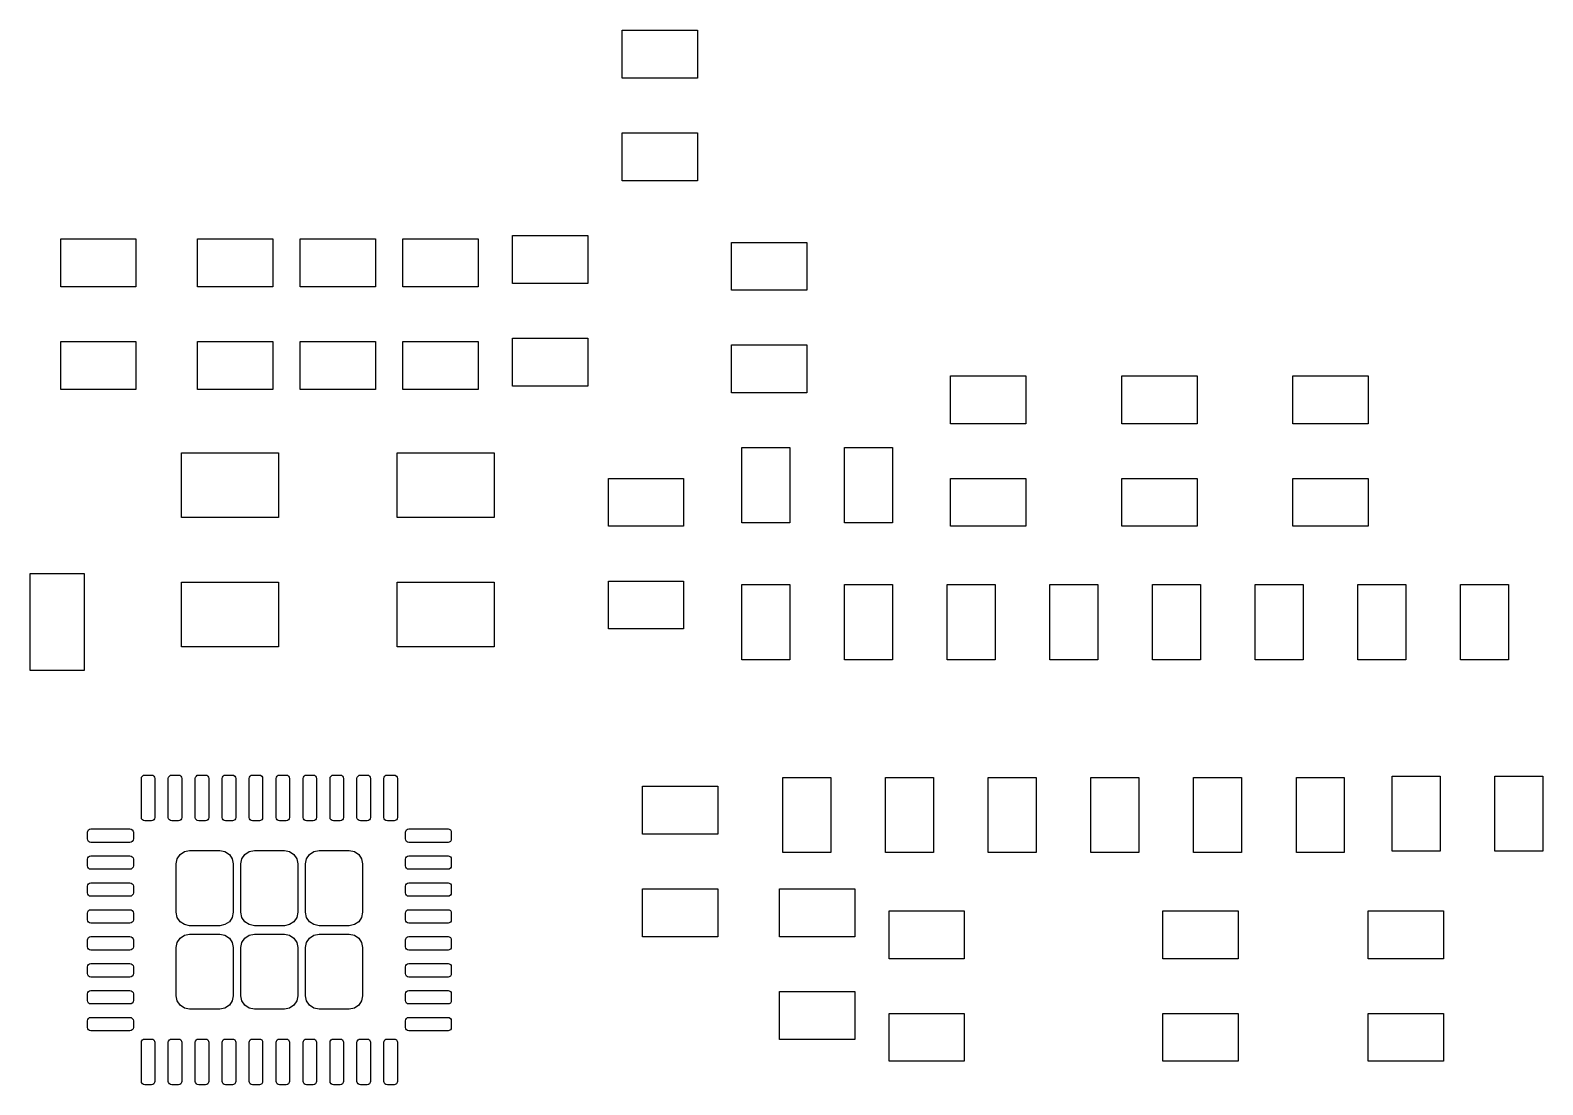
# Model space of a CAD drawing. Extents: x 5.02 to 6.83, y -4.78 to -3.35.
# Drawn here: x 5.726 to 6.831, y -4.116 to -3.346 of the extents above; entities that cross this region are included whole.
import ezdxf

# ---------------------------------------------------------------- set-up
doc = ezdxf.new("R2010")
doc.units = 0
doc.header["$MEASUREMENT"] = 0
doc.layers.add('BLACK', color=7, linetype='CONTINUOUS')

msp = doc.modelspace()

# ---------------------------------------------------------------- linework, layer by layer
at = {"layer": 'BLACK', "linetype": 'CONTINUOUS'}
for p, q in [((6.1586, -3.3806), (6.1586, -3.3456)), ((6.1586, -3.3456), (6.2136, -3.3456)), ((6.2136, -3.3456), (6.2136, -3.3806)), ((6.2136, -3.3806), (6.1586, -3.3806)), ((6.1586, -3.4556), (6.1586, -3.4206)), ((6.1586, -3.4206), (6.2136, -3.4206)), ((6.2136, -3.4206), (6.2136, -3.4556)), ((6.2136, -3.4556), (6.1586, -3.4556)), ((5.7486, -3.5331), (5.7486, -3.4981)), ((5.7486, -3.4981), (5.8036, -3.4981)), ((5.8036, -3.4981), (5.8036, -3.5331)), ((5.8486, -3.5331), (5.8486, -3.4981)), ((5.8486, -3.4981), (5.9036, -3.4981)), ((5.9036, -3.4981), (5.9036, -3.5331)), ((5.9236, -3.5331), (5.9236, -3.4981)), ((5.9236, -3.4981), (5.9786, -3.4981)), ((5.9786, -3.4981), (5.9786, -3.5331)), ((5.9986, -3.5331), (5.9986, -3.4981)), ((5.9986, -3.4981), (6.0536, -3.4981)), ((6.0536, -3.4981), (6.0536, -3.5331)), ((6.0786, -3.5306), (6.0786, -3.4956)), ((6.0786, -3.4956), (6.1336, -3.4956)), ((6.1336, -3.4956), (6.1336, -3.5306)), ((6.2386, -3.5356), (6.2386, -3.5006)), ((6.2386, -3.5006), (6.2936, -3.5006)), ((6.2936, -3.5006), (6.2936, -3.5356)), ((5.8036, -3.5331), (5.7486, -3.5331)), ((5.9036, -3.5331), (5.8486, -3.5331)), ((5.9786, -3.5331), (5.9236, -3.5331)), ((6.0536, -3.5331), (5.9986, -3.5331)), ((6.1336, -3.5306), (6.0786, -3.5306)), ((6.2936, -3.5356), (6.2386, -3.5356)), ((5.7486, -3.6081), (5.7486, -3.5731)), ((5.7486, -3.5731), (5.8036, -3.5731)), ((5.8036, -3.5731), (5.8036, -3.6081)), ((5.8486, -3.6081), (5.8486, -3.5731)), ((5.8486, -3.5731), (5.9036, -3.5731)), ((5.9036, -3.5731), (5.9036, -3.6081)), ((5.9236, -3.6081), (5.9236, -3.5731)), ((5.9236, -3.5731), (5.9786, -3.5731)), ((5.9786, -3.5731), (5.9786, -3.6081)), ((5.9986, -3.6081), (5.9986, -3.5731)), ((5.9986, -3.5731), (6.0536, -3.5731)), ((6.0536, -3.5731), (6.0536, -3.6081)), ((6.0786, -3.6056), (6.0786, -3.5706)), ((6.0786, -3.5706), (6.1336, -3.5706)), ((6.1336, -3.5706), (6.1336, -3.6056)), ((6.2386, -3.6106), (6.2386, -3.5756)), ((6.2386, -3.5756), (6.2936, -3.5756)), ((6.2936, -3.5756), (6.2936, -3.6106)), ((6.3986, -3.6331), (6.3986, -3.5981)), ((6.3986, -3.5981), (6.4536, -3.5981)), ((6.4536, -3.5981), (6.4536, -3.6331)), ((6.5236, -3.6331), (6.5236, -3.5981)), ((6.5236, -3.5981), (6.5786, -3.5981)), ((6.5786, -3.5981), (6.5786, -3.6331)), ((6.6486, -3.6331), (6.6486, -3.5981)), ((6.6486, -3.5981), (6.7036, -3.5981)), ((6.7036, -3.5981), (6.7036, -3.6331)), ((5.8036, -3.6081), (5.7486, -3.6081)), ((5.9036, -3.6081), (5.8486, -3.6081)), ((5.9786, -3.6081), (5.9236, -3.6081)), ((6.0536, -3.6081), (5.9986, -3.6081)), ((6.1336, -3.6056), (6.0786, -3.6056)), ((6.2936, -3.6106), (6.2386, -3.6106)), ((6.4536, -3.6331), (6.3986, -3.6331)), ((6.5786, -3.6331), (6.5236, -3.6331)), ((6.7036, -3.6331), (6.6486, -3.6331)), ((5.8369, -3.7017), (5.8369, -3.6544)), ((5.8369, -3.6544), (5.9078, -3.6544)), ((5.9078, -3.6544), (5.9078, -3.7017)), ((5.9944, -3.7017), (5.9944, -3.6544)), ((5.9944, -3.6544), (6.0652, -3.6544)), ((6.0652, -3.6544), (6.0652, -3.7017)), ((6.2461, -3.7056), (6.2461, -3.6506)), ((6.2461, -3.6506), (6.2811, -3.6506)), ((6.2811, -3.6506), (6.2811, -3.7056)), ((6.3211, -3.7056), (6.3211, -3.6506)), ((6.3211, -3.6506), (6.3561, -3.6506)), ((6.3561, -3.6506), (6.3561, -3.7056)), ((6.1486, -3.7081), (6.1486, -3.6731)), ((6.1486, -3.6731), (6.2036, -3.6731)), ((6.2036, -3.6731), (6.2036, -3.7081)), ((6.3986, -3.7081), (6.3986, -3.6731)), ((6.3986, -3.6731), (6.4536, -3.6731)), ((6.4536, -3.6731), (6.4536, -3.7081)), ((6.5236, -3.7081), (6.5236, -3.6731)), ((6.5236, -3.6731), (6.5786, -3.6731)), ((6.5786, -3.6731), (6.5786, -3.7081)), ((6.6486, -3.7081), (6.6486, -3.6731)), ((6.6486, -3.6731), (6.7036, -3.6731)), ((6.7036, -3.6731), (6.7036, -3.7081)), ((5.9078, -3.7017), (5.8369, -3.7017)), ((6.0652, -3.7017), (5.9944, -3.7017)), ((6.2036, -3.7081), (6.1486, -3.7081)), ((6.2811, -3.7056), (6.2461, -3.7056)), ((6.3561, -3.7056), (6.3211, -3.7056)), ((6.4536, -3.7081), (6.3986, -3.7081)), ((6.5786, -3.7081), (6.5236, -3.7081)), ((6.7036, -3.7081), (6.6486, -3.7081)), ((5.7264, -3.8135), (5.7264, -3.7426)), ((5.7264, -3.7426), (5.7657, -3.7426)), ((5.7657, -3.7426), (5.7657, -3.8135)), ((5.8369, -3.7962), (5.8369, -3.7489)), ((5.8369, -3.7489), (5.9078, -3.7489)), ((5.9078, -3.7489), (5.9078, -3.7962)), ((5.9944, -3.7962), (5.9944, -3.7489)), ((5.9944, -3.7489), (6.0652, -3.7489)), ((6.0652, -3.7489), (6.0652, -3.7962)), ((6.1486, -3.7831), (6.1486, -3.7481)), ((6.1486, -3.7481), (6.2036, -3.7481)), ((6.2036, -3.7481), (6.2036, -3.7831)), ((6.2461, -3.8056), (6.2461, -3.7506)), ((6.2461, -3.7506), (6.2811, -3.7506)), ((6.2811, -3.7506), (6.2811, -3.8056)), ((6.3211, -3.8056), (6.3211, -3.7506)), ((6.3211, -3.7506), (6.3561, -3.7506)), ((6.3561, -3.7506), (6.3561, -3.8056)), ((6.3961, -3.8056), (6.3961, -3.7506)), ((6.3961, -3.7506), (6.4311, -3.7506)), ((6.4311, -3.7506), (6.4311, -3.8056)), ((6.4711, -3.8056), (6.4711, -3.7506)), ((6.4711, -3.7506), (6.5061, -3.7506)), ((6.5061, -3.7506), (6.5061, -3.8056)), ((6.5461, -3.8056), (6.5461, -3.7506)), ((6.5461, -3.7506), (6.5811, -3.7506)), ((6.5811, -3.7506), (6.5811, -3.8056)), ((6.6211, -3.8056), (6.6211, -3.7506)), ((6.6211, -3.7506), (6.6561, -3.7506)), ((6.6561, -3.7506), (6.6561, -3.8056)), ((6.6961, -3.8056), (6.6961, -3.7506)), ((6.6961, -3.7506), (6.7311, -3.7506)), ((6.7311, -3.7506), (6.7311, -3.8056)), ((6.7711, -3.8056), (6.7711, -3.7506)), ((6.7711, -3.7506), (6.8061, -3.7506)), ((6.8061, -3.7506), (6.8061, -3.8056)), ((6.2036, -3.7831), (6.1486, -3.7831)), ((5.9078, -3.7962), (5.8369, -3.7962)), ((6.0652, -3.7962), (5.9944, -3.7962)), ((6.2811, -3.8056), (6.2461, -3.8056)), ((6.3561, -3.8056), (6.3211, -3.8056)), ((6.4311, -3.8056), (6.3961, -3.8056)), ((6.5061, -3.8056), (6.4711, -3.8056)), ((6.5811, -3.8056), (6.5461, -3.8056)), ((6.6561, -3.8056), (6.6211, -3.8056)), ((6.7311, -3.8056), (6.6961, -3.8056)), ((6.8061, -3.8056), (6.7711, -3.8056)), ((5.7657, -3.8135), (5.7264, -3.8135)), ((5.8076, -3.8923), (5.8077, -3.8914)), ((5.8076, -3.9209), (5.8076, -3.8923)), ((5.8077, -3.8914), (5.8083, -3.8906)), ((5.8083, -3.8906), (5.8091, -3.8901)), ((5.8091, -3.8901), (5.81, -3.8899)), ((5.81, -3.8899), (5.8149, -3.8899)), ((5.8149, -3.8899), (5.8159, -3.8901)), ((5.8159, -3.8901), (5.8167, -3.8906)), ((5.8167, -3.8906), (5.8172, -3.8914)), ((5.8172, -3.8914), (5.8174, -3.8923)), ((5.8174, -3.8923), (5.8174, -3.9209)), ((5.8272, -3.8923), (5.8274, -3.8914)), ((5.8272, -3.9209), (5.8272, -3.8923)), ((5.8274, -3.8914), (5.828, -3.8906)), ((5.828, -3.8906), (5.8288, -3.8901)), ((5.8288, -3.8901), (5.8297, -3.8899)), ((5.8297, -3.8899), (5.8346, -3.8899)), ((5.8346, -3.8899), (5.8356, -3.8901)), ((5.8356, -3.8901), (5.8364, -3.8906)), ((5.8364, -3.8906), (5.8369, -3.8914)), ((5.8369, -3.8914), (5.8371, -3.8923)), ((5.8371, -3.8923), (5.8371, -3.9209)), ((5.8469, -3.8923), (5.8471, -3.8914)), ((5.8469, -3.9209), (5.8469, -3.8923)), ((5.8471, -3.8914), (5.8477, -3.8906)), ((5.8477, -3.8906), (5.8484, -3.8901)), ((5.8484, -3.8901), (5.8494, -3.8899)), ((5.8494, -3.8899), (5.8543, -3.8899)), ((5.8543, -3.8899), (5.8553, -3.8901)), ((5.8553, -3.8901), (5.8561, -3.8906)), ((5.8561, -3.8906), (5.8566, -3.8914)), ((5.8566, -3.8914), (5.8568, -3.8923)), ((5.8568, -3.8923), (5.8568, -3.9209)), ((5.8666, -3.8923), (5.8668, -3.8914)), ((5.8666, -3.9209), (5.8666, -3.8923)), ((5.8668, -3.8914), (5.8673, -3.8906)), ((5.8673, -3.8906), (5.8681, -3.8901)), ((5.8681, -3.8901), (5.8691, -3.8899)), ((5.8691, -3.8899), (5.874, -3.8899)), ((5.874, -3.8899), (5.8749, -3.8901)), ((5.8749, -3.8901), (5.8757, -3.8906)), ((5.8757, -3.8906), (5.8763, -3.8914)), ((5.8763, -3.8914), (5.8765, -3.8923)), ((5.8765, -3.8923), (5.8765, -3.9209)), ((5.8863, -3.8923), (5.8865, -3.8914)), ((5.8863, -3.9209), (5.8863, -3.8923)), ((5.8865, -3.8914), (5.887, -3.8906)), ((5.887, -3.8906), (5.8878, -3.8901)), ((5.8878, -3.8901), (5.8888, -3.8899)), ((5.8888, -3.8899), (5.8937, -3.8899)), ((5.8937, -3.8899), (5.8946, -3.8901)), ((5.8946, -3.8901), (5.8954, -3.8906)), ((5.8954, -3.8906), (5.896, -3.8914)), ((5.896, -3.8914), (5.8961, -3.8923)), ((5.8961, -3.8923), (5.8961, -3.9209)), ((5.906, -3.8923), (5.9062, -3.8914)), ((5.906, -3.9209), (5.906, -3.8923)), ((5.9062, -3.8914), (5.9067, -3.8906)), ((5.9067, -3.8906), (5.9075, -3.8901)), ((5.9075, -3.8901), (5.9084, -3.8899)), ((5.9084, -3.8899), (5.9134, -3.8899)), ((5.9134, -3.8899), (5.9143, -3.8901)), ((5.9143, -3.8901), (5.9151, -3.8906)), ((5.9151, -3.8906), (5.9156, -3.8914)), ((5.9156, -3.8914), (5.9158, -3.8923)), ((5.9158, -3.8923), (5.9158, -3.9209)), ((5.9257, -3.8923), (5.9259, -3.8914)), ((5.9257, -3.9209), (5.9257, -3.8923)), ((5.9259, -3.8914), (5.9264, -3.8906)), ((5.9264, -3.8906), (5.9272, -3.8901)), ((5.9272, -3.8901), (5.9281, -3.8899)), ((5.9281, -3.8899), (5.9331, -3.8899)), ((5.9331, -3.8899), (5.934, -3.8901)), ((5.934, -3.8901), (5.9348, -3.8906)), ((5.9348, -3.8906), (5.9353, -3.8914)), ((5.9353, -3.8914), (5.9355, -3.8923)), ((5.9355, -3.8923), (5.9355, -3.9209)), ((5.9454, -3.8923), (5.9455, -3.8914)), ((5.9454, -3.9209), (5.9454, -3.8923)), ((5.9455, -3.8914), (5.9461, -3.8906)), ((5.9461, -3.8906), (5.9469, -3.8901)), ((5.9469, -3.8901), (5.9478, -3.8899)), ((5.9478, -3.8899), (5.9527, -3.8899)), ((5.9527, -3.8899), (5.9537, -3.8901)), ((5.9537, -3.8901), (5.9545, -3.8906)), ((5.9545, -3.8906), (5.955, -3.8914)), ((5.955, -3.8914), (5.9552, -3.8923)), ((5.9552, -3.8923), (5.9552, -3.9209)), ((5.965, -3.8923), (5.9652, -3.8914)), ((5.965, -3.9209), (5.965, -3.8923)), ((5.9652, -3.8914), (5.9658, -3.8906)), ((5.9658, -3.8906), (5.9666, -3.8901)), ((5.9666, -3.8901), (5.9675, -3.8899)), ((5.9675, -3.8899), (5.9724, -3.8899)), ((5.9724, -3.8899), (5.9734, -3.8901)), ((5.9734, -3.8901), (5.9742, -3.8906)), ((5.9742, -3.8906), (5.9747, -3.8914)), ((5.9747, -3.8914), (5.9749, -3.8923)), ((5.9749, -3.8923), (5.9749, -3.9209)), ((5.9847, -3.8923), (5.9849, -3.8914)), ((5.9847, -3.9209), (5.9847, -3.8923)), ((5.9849, -3.8914), (5.9854, -3.8906)), ((5.9854, -3.8906), (5.9862, -3.8901)), ((5.9862, -3.8901), (5.9872, -3.8899)), ((5.9872, -3.8899), (5.9921, -3.8899)), ((5.9921, -3.8899), (5.993, -3.8901)), ((5.993, -3.8901), (5.9938, -3.8906)), ((5.9938, -3.8906), (5.9944, -3.8914)), ((5.9944, -3.8914), (5.9946, -3.8923)), ((5.9946, -3.8923), (5.9946, -3.9209)), ((6.1736, -3.9331), (6.1736, -3.8981)), ((6.1736, -3.8981), (6.2286, -3.8981)), ((6.2286, -3.8981), (6.2286, -3.9331)), ((6.2761, -3.9466), (6.2761, -3.8916)), ((6.2761, -3.8916), (6.3111, -3.8916)), ((6.3111, -3.8916), (6.3111, -3.9466)), ((6.3511, -3.9466), (6.3511, -3.8916)), ((6.3511, -3.8916), (6.3861, -3.8916)), ((6.3861, -3.8916), (6.3861, -3.9466)), ((6.4261, -3.9466), (6.4261, -3.8916)), ((6.4261, -3.8916), (6.4611, -3.8916)), ((6.4611, -3.8916), (6.4611, -3.9466)), ((6.5011, -3.9466), (6.5011, -3.8916)), ((6.5011, -3.8916), (6.5361, -3.8916)), ((6.5361, -3.8916), (6.5361, -3.9466)), ((6.5761, -3.9466), (6.5761, -3.8916)), ((6.5761, -3.8916), (6.6111, -3.8916)), ((6.6111, -3.8916), (6.6111, -3.9466)), ((6.6511, -3.9466), (6.6511, -3.8916)), ((6.6511, -3.8916), (6.6861, -3.8916)), ((6.6861, -3.8916), (6.6861, -3.9466)), ((6.7211, -3.9456), (6.7211, -3.8906)), ((6.7211, -3.8906), (6.7561, -3.8906)), ((6.7561, -3.8906), (6.7561, -3.9456)), ((6.7961, -3.9456), (6.7961, -3.8906)), ((6.7961, -3.8906), (6.8311, -3.8906)), ((6.8311, -3.8906), (6.8311, -3.9456)), ((5.8077, -3.9218), (5.8076, -3.9209)), ((5.8174, -3.9209), (5.8172, -3.9218)), ((5.8274, -3.9218), (5.8272, -3.9209)), ((5.8371, -3.9209), (5.8369, -3.9218)), ((5.8471, -3.9218), (5.8469, -3.9209)), ((5.8568, -3.9209), (5.8566, -3.9218)), ((5.8668, -3.9218), (5.8666, -3.9209)), ((5.8765, -3.9209), (5.8763, -3.9218)), ((5.8865, -3.9218), (5.8863, -3.9209)), ((5.8961, -3.9209), (5.896, -3.9218)), ((5.9062, -3.9218), (5.906, -3.9209)), ((5.9158, -3.9209), (5.9156, -3.9218)), ((5.9259, -3.9218), (5.9257, -3.9209)), ((5.9355, -3.9209), (5.9353, -3.9218)), ((5.9455, -3.9218), (5.9454, -3.9209)), ((5.9552, -3.9209), (5.955, -3.9218)), ((5.9652, -3.9218), (5.965, -3.9209)), ((5.9749, -3.9209), (5.9747, -3.9218)), ((5.9849, -3.9218), (5.9847, -3.9209)), ((5.9946, -3.9209), (5.9944, -3.9218)), ((5.7682, -3.9317), (5.7684, -3.9308)), ((5.7682, -3.9366), (5.7682, -3.9317)), ((5.7684, -3.9308), (5.7689, -3.93)), ((5.7689, -3.93), (5.7697, -3.9294)), ((5.7697, -3.9294), (5.7707, -3.9292)), ((5.7707, -3.9292), (5.7992, -3.9292)), ((5.7992, -3.9292), (5.8001, -3.9294)), ((5.8001, -3.9294), (5.8009, -3.93)), ((5.8009, -3.93), (5.8015, -3.9308)), ((5.8015, -3.9308), (5.8017, -3.9317)), ((5.8017, -3.9317), (5.8017, -3.9366)), ((5.8083, -3.9226), (5.8077, -3.9218)), ((5.8091, -3.9231), (5.8083, -3.9226)), ((5.81, -3.9233), (5.8091, -3.9231)), ((5.8149, -3.9233), (5.81, -3.9233)), ((5.8159, -3.9231), (5.8149, -3.9233)), ((5.8167, -3.9226), (5.8159, -3.9231)), ((5.8172, -3.9218), (5.8167, -3.9226)), ((5.828, -3.9226), (5.8274, -3.9218)), ((5.8288, -3.9231), (5.828, -3.9226)), ((5.8297, -3.9233), (5.8288, -3.9231)), ((5.8346, -3.9233), (5.8297, -3.9233)), ((5.8356, -3.9231), (5.8346, -3.9233)), ((5.8364, -3.9226), (5.8356, -3.9231)), ((5.8369, -3.9218), (5.8364, -3.9226)), ((5.8477, -3.9226), (5.8471, -3.9218)), ((5.8484, -3.9231), (5.8477, -3.9226)), ((5.8494, -3.9233), (5.8484, -3.9231)), ((5.8543, -3.9233), (5.8494, -3.9233)), ((5.8553, -3.9231), (5.8543, -3.9233)), ((5.8561, -3.9226), (5.8553, -3.9231)), ((5.8566, -3.9218), (5.8561, -3.9226)), ((5.8673, -3.9226), (5.8668, -3.9218)), ((5.8681, -3.9231), (5.8673, -3.9226)), ((5.8691, -3.9233), (5.8681, -3.9231)), ((5.874, -3.9233), (5.8691, -3.9233)), ((5.8749, -3.9231), (5.874, -3.9233)), ((5.8757, -3.9226), (5.8749, -3.9231)), ((5.8763, -3.9218), (5.8757, -3.9226)), ((5.887, -3.9226), (5.8865, -3.9218)), ((5.8878, -3.9231), (5.887, -3.9226)), ((5.8888, -3.9233), (5.8878, -3.9231)), ((5.8937, -3.9233), (5.8888, -3.9233)), ((5.8946, -3.9231), (5.8937, -3.9233)), ((5.8954, -3.9226), (5.8946, -3.9231)), ((5.896, -3.9218), (5.8954, -3.9226)), ((5.9067, -3.9226), (5.9062, -3.9218)), ((5.9075, -3.9231), (5.9067, -3.9226)), ((5.9084, -3.9233), (5.9075, -3.9231)), ((5.9134, -3.9233), (5.9084, -3.9233)), ((5.9143, -3.9231), (5.9134, -3.9233)), ((5.9151, -3.9226), (5.9143, -3.9231)), ((5.9156, -3.9218), (5.9151, -3.9226)), ((5.9264, -3.9226), (5.9259, -3.9218)), ((5.9272, -3.9231), (5.9264, -3.9226)), ((5.9281, -3.9233), (5.9272, -3.9231)), ((5.9331, -3.9233), (5.9281, -3.9233)), ((5.934, -3.9231), (5.9331, -3.9233)), ((5.9348, -3.9226), (5.934, -3.9231)), ((5.9353, -3.9218), (5.9348, -3.9226)), ((5.9461, -3.9226), (5.9455, -3.9218)), ((5.9469, -3.9231), (5.9461, -3.9226)), ((5.9478, -3.9233), (5.9469, -3.9231)), ((5.9527, -3.9233), (5.9478, -3.9233)), ((5.9537, -3.9231), (5.9527, -3.9233)), ((5.9545, -3.9226), (5.9537, -3.9231)), ((5.955, -3.9218), (5.9545, -3.9226)), ((5.9658, -3.9226), (5.9652, -3.9218)), ((5.9666, -3.9231), (5.9658, -3.9226)), ((5.9675, -3.9233), (5.9666, -3.9231)), ((5.9724, -3.9233), (5.9675, -3.9233)), ((5.9734, -3.9231), (5.9724, -3.9233)), ((5.9742, -3.9226), (5.9734, -3.9231)), ((5.9747, -3.9218), (5.9742, -3.9226)), ((5.9854, -3.9226), (5.9849, -3.9218)), ((5.9862, -3.9231), (5.9854, -3.9226)), ((5.9872, -3.9233), (5.9862, -3.9231)), ((5.9921, -3.9233), (5.9872, -3.9233)), ((5.993, -3.9231), (5.9921, -3.9233)), ((5.9938, -3.9226), (5.993, -3.9231)), ((5.9944, -3.9218), (5.9938, -3.9226)), ((6.0005, -3.9317), (6.0007, -3.9308)), ((6.0005, -3.9366), (6.0005, -3.9317)), ((6.0007, -3.9308), (6.0012, -3.93)), ((6.0012, -3.93), (6.002, -3.9294)), ((6.002, -3.9294), (6.0029, -3.9292)), ((6.0029, -3.9292), (6.0315, -3.9292)), ((6.0315, -3.9292), (6.0324, -3.9294)), ((6.0324, -3.9294), (6.0332, -3.93)), ((6.0332, -3.93), (6.0338, -3.9308)), ((6.0338, -3.9308), (6.0339, -3.9317)), ((6.0339, -3.9317), (6.0339, -3.9366)), ((5.7684, -3.9376), (5.7682, -3.9366)), ((5.7689, -3.9384), (5.7684, -3.9376)), ((5.7697, -3.9389), (5.7689, -3.9384)), ((5.7707, -3.9391), (5.7697, -3.9389)), ((5.7992, -3.9391), (5.7707, -3.9391)), ((5.8001, -3.9389), (5.7992, -3.9391)), ((5.8009, -3.9384), (5.8001, -3.9389)), ((5.8015, -3.9376), (5.8009, -3.9384)), ((5.8017, -3.9366), (5.8015, -3.9376)), ((6.0007, -3.9376), (6.0005, -3.9366)), ((6.0012, -3.9384), (6.0007, -3.9376)), ((6.002, -3.9389), (6.0012, -3.9384)), ((6.0029, -3.9391), (6.002, -3.9389)), ((6.0315, -3.9391), (6.0029, -3.9391)), ((6.0324, -3.9389), (6.0315, -3.9391)), ((6.0332, -3.9384), (6.0324, -3.9389)), ((6.0338, -3.9376), (6.0332, -3.9384)), ((6.0339, -3.9366), (6.0338, -3.9376)), ((6.2286, -3.9331), (6.1736, -3.9331)), ((5.7682, -3.9514), (5.7684, -3.9504)), ((5.7682, -3.9563), (5.7682, -3.9514)), ((5.7684, -3.9504), (5.7689, -3.9496)), ((5.7689, -3.9496), (5.7697, -3.9491)), ((5.7697, -3.9491), (5.7707, -3.9489)), ((5.7707, -3.9489), (5.7992, -3.9489)), ((5.7992, -3.9489), (5.8001, -3.9491)), ((5.8001, -3.9491), (5.8009, -3.9496)), ((5.8009, -3.9496), (5.8015, -3.9504)), ((5.8015, -3.9504), (5.8017, -3.9514)), ((5.8017, -3.9514), (5.8017, -3.9563)), ((5.833, -3.9549), (5.8337, -3.9512)), ((5.8337, -3.9512), (5.8359, -3.948)), ((5.8359, -3.948), (5.8391, -3.9458)), ((5.8391, -3.9458), (5.8428, -3.9451)), ((5.8428, -3.9451), (5.8648, -3.9451)), ((5.8648, -3.9451), (5.8686, -3.9458)), ((5.8686, -3.9458), (5.8718, -3.948)), ((5.8718, -3.948), (5.8739, -3.9512)), ((5.8739, -3.9512), (5.8747, -3.9549)), ((5.8802, -3.9549), (5.881, -3.9512)), ((5.881, -3.9512), (5.8831, -3.948)), ((5.8831, -3.948), (5.8863, -3.9458)), ((5.8863, -3.9458), (5.8901, -3.9451)), ((5.8901, -3.9451), (5.9121, -3.9451)), ((5.9121, -3.9451), (5.9158, -3.9458)), ((5.9158, -3.9458), (5.919, -3.948)), ((5.919, -3.948), (5.9212, -3.9512)), ((5.9212, -3.9512), (5.9219, -3.9549)), ((5.9275, -3.9549), (5.9282, -3.9512)), ((5.9282, -3.9512), (5.9304, -3.948)), ((5.9304, -3.948), (5.9335, -3.9458)), ((5.9335, -3.9458), (5.9373, -3.9451)), ((5.9373, -3.9451), (5.9593, -3.9451)), ((5.9593, -3.9451), (5.9631, -3.9458)), ((5.9631, -3.9458), (5.9663, -3.948)), ((5.9663, -3.948), (5.9684, -3.9512)), ((5.9684, -3.9512), (5.9691, -3.9549)), ((6.0005, -3.9514), (6.0007, -3.9504)), ((6.0005, -3.9563), (6.0005, -3.9514)), ((6.0007, -3.9504), (6.0012, -3.9496)), ((6.0012, -3.9496), (6.002, -3.9491)), ((6.002, -3.9491), (6.0029, -3.9489)), ((6.0029, -3.9489), (6.0315, -3.9489)), ((6.0315, -3.9489), (6.0324, -3.9491)), ((6.0324, -3.9491), (6.0332, -3.9496)), ((6.0332, -3.9496), (6.0338, -3.9504)), ((6.0338, -3.9504), (6.0339, -3.9514)), ((6.0339, -3.9514), (6.0339, -3.9563)), ((6.3111, -3.9466), (6.2761, -3.9466)), ((6.3861, -3.9466), (6.3511, -3.9466)), ((6.4611, -3.9466), (6.4261, -3.9466)), ((6.5361, -3.9466), (6.5011, -3.9466)), ((6.6111, -3.9466), (6.5761, -3.9466)), ((6.6861, -3.9466), (6.6511, -3.9466)), ((6.7561, -3.9456), (6.7211, -3.9456)), ((6.8311, -3.9456), (6.7961, -3.9456)), ((5.7684, -3.9572), (5.7682, -3.9563)), ((5.7689, -3.958), (5.7684, -3.9572)), ((5.7697, -3.9586), (5.7689, -3.958)), ((5.7707, -3.9588), (5.7697, -3.9586)), ((5.7992, -3.9588), (5.7707, -3.9588)), ((5.8001, -3.9586), (5.7992, -3.9588)), ((5.8009, -3.958), (5.8001, -3.9586)), ((5.8015, -3.9572), (5.8009, -3.958)), ((5.8017, -3.9563), (5.8015, -3.9572)), ((5.833, -3.9902), (5.833, -3.9549)), ((5.8747, -3.9549), (5.8747, -3.9902)), ((5.8802, -3.9902), (5.8802, -3.9549)), ((5.9219, -3.9549), (5.9219, -3.9902)), ((5.9275, -3.9902), (5.9275, -3.9549)), ((5.9691, -3.9549), (5.9691, -3.9902)), ((6.0007, -3.9572), (6.0005, -3.9563)), ((6.0012, -3.958), (6.0007, -3.9572)), ((6.002, -3.9586), (6.0012, -3.958)), ((6.0029, -3.9588), (6.002, -3.9586)), ((6.0315, -3.9588), (6.0029, -3.9588)), ((6.0324, -3.9586), (6.0315, -3.9588)), ((6.0332, -3.958), (6.0324, -3.9586)), ((6.0338, -3.9572), (6.0332, -3.958)), ((6.0339, -3.9563), (6.0338, -3.9572)), ((5.7682, -3.9711), (5.7684, -3.9701)), ((5.7682, -3.976), (5.7682, -3.9711)), ((5.7684, -3.9769), (5.7682, -3.976)), ((5.7684, -3.9701), (5.7689, -3.9693)), ((5.7689, -3.9693), (5.7697, -3.9688)), ((5.7697, -3.9688), (5.7707, -3.9686)), ((5.7707, -3.9686), (5.7992, -3.9686)), ((5.7992, -3.9686), (5.8001, -3.9688)), ((5.8001, -3.9688), (5.8009, -3.9693)), ((5.8009, -3.9693), (5.8015, -3.9701)), ((5.8015, -3.9701), (5.8017, -3.9711)), ((5.8017, -3.976), (5.8015, -3.9769)), ((5.8017, -3.9711), (5.8017, -3.976)), ((6.0005, -3.9711), (6.0007, -3.9701)), ((6.0005, -3.976), (6.0005, -3.9711)), ((6.0007, -3.9769), (6.0005, -3.976)), ((6.0007, -3.9701), (6.0012, -3.9693)), ((6.0012, -3.9693), (6.002, -3.9688)), ((6.002, -3.9688), (6.0029, -3.9686)), ((6.0029, -3.9686), (6.0315, -3.9686)), ((6.0315, -3.9686), (6.0324, -3.9688)), ((6.0324, -3.9688), (6.0332, -3.9693)), ((6.0332, -3.9693), (6.0338, -3.9701)), ((6.0338, -3.9701), (6.0339, -3.9711)), ((6.0339, -3.976), (6.0338, -3.9769)), ((6.0339, -3.9711), (6.0339, -3.976)), ((6.1736, -4.0081), (6.1736, -3.9731)), ((6.1736, -3.9731), (6.2286, -3.9731)), ((6.2286, -3.9731), (6.2286, -4.0081)), ((6.2736, -4.0081), (6.2736, -3.9731)), ((6.2736, -3.9731), (6.3286, -3.9731)), ((6.3286, -3.9731), (6.3286, -4.0081)), ((5.7689, -3.9777), (5.7684, -3.9769)), ((5.7697, -3.9783), (5.7689, -3.9777)), ((5.7707, -3.9785), (5.7697, -3.9783)), ((5.7992, -3.9785), (5.7707, -3.9785)), ((5.8001, -3.9783), (5.7992, -3.9785)), ((5.8009, -3.9777), (5.8001, -3.9783)), ((5.8015, -3.9769), (5.8009, -3.9777)), ((6.0012, -3.9777), (6.0007, -3.9769)), ((6.002, -3.9783), (6.0012, -3.9777)), ((6.0029, -3.9785), (6.002, -3.9783)), ((6.0315, -3.9785), (6.0029, -3.9785)), ((6.0324, -3.9783), (6.0315, -3.9785)), ((6.0332, -3.9777), (6.0324, -3.9783)), ((6.0338, -3.9769), (6.0332, -3.9777)), ((5.7682, -3.9908), (5.7684, -3.9898)), ((5.7682, -3.9957), (5.7682, -3.9908)), ((5.7684, -3.9966), (5.7682, -3.9957)), ((5.7684, -3.9898), (5.7689, -3.989)), ((5.7689, -3.9974), (5.7684, -3.9966)), ((5.7689, -3.989), (5.7697, -3.9885)), ((5.7697, -3.998), (5.7689, -3.9974)), ((5.7697, -3.9885), (5.7707, -3.9883)), ((5.7707, -3.9981), (5.7697, -3.998)), ((5.7707, -3.9883), (5.7992, -3.9883)), ((5.7992, -3.9981), (5.7707, -3.9981)), ((5.7992, -3.9883), (5.8001, -3.9885)), ((5.8001, -3.998), (5.7992, -3.9981)), ((5.8001, -3.9885), (5.8009, -3.989)), ((5.8009, -3.9974), (5.8001, -3.998)), ((5.8009, -3.989), (5.8015, -3.9898)), ((5.8015, -3.9966), (5.8009, -3.9974)), ((5.8015, -3.9898), (5.8017, -3.9908)), ((5.8017, -3.9957), (5.8015, -3.9966)), ((5.8017, -3.9908), (5.8017, -3.9957)), ((5.8337, -3.9939), (5.833, -3.9902)), ((5.8359, -3.9971), (5.8337, -3.9939)), ((5.8391, -3.9992), (5.8359, -3.9971)), ((5.8718, -3.9971), (5.8686, -3.9992)), ((5.8739, -3.9939), (5.8718, -3.9971)), ((5.8747, -3.9902), (5.8739, -3.9939)), ((5.881, -3.9939), (5.8802, -3.9902)), ((5.8831, -3.9971), (5.881, -3.9939)), ((5.8863, -3.9992), (5.8831, -3.9971)), ((5.919, -3.9971), (5.9158, -3.9992)), ((5.9212, -3.9939), (5.919, -3.9971)), ((5.9219, -3.9902), (5.9212, -3.9939)), ((5.9282, -3.9939), (5.9275, -3.9902)), ((5.9304, -3.9971), (5.9282, -3.9939)), ((5.9335, -3.9992), (5.9304, -3.9971)), ((5.9663, -3.9971), (5.9631, -3.9992)), ((5.9684, -3.9939), (5.9663, -3.9971)), ((5.9691, -3.9902), (5.9684, -3.9939)), ((6.0005, -3.9908), (6.0007, -3.9898)), ((6.0005, -3.9957), (6.0005, -3.9908)), ((6.0007, -3.9966), (6.0005, -3.9957)), ((6.0007, -3.9898), (6.0012, -3.989)), ((6.0012, -3.9974), (6.0007, -3.9966)), ((6.0012, -3.989), (6.002, -3.9885)), ((6.002, -3.998), (6.0012, -3.9974)), ((6.002, -3.9885), (6.0029, -3.9883)), ((6.0029, -3.9981), (6.002, -3.998)), ((6.0029, -3.9883), (6.0315, -3.9883)), ((6.0315, -3.9981), (6.0029, -3.9981)), ((6.0315, -3.9883), (6.0324, -3.9885)), ((6.0324, -3.998), (6.0315, -3.9981)), ((6.0324, -3.9885), (6.0332, -3.989)), ((6.0332, -3.9974), (6.0324, -3.998)), ((6.0332, -3.989), (6.0338, -3.9898)), ((6.0338, -3.9966), (6.0332, -3.9974)), ((6.0338, -3.9898), (6.0339, -3.9908)), ((6.0339, -3.9957), (6.0338, -3.9966)), ((6.0339, -3.9908), (6.0339, -3.9957)), ((6.3536, -4.0241), (6.3536, -3.9891)), ((6.3536, -3.9891), (6.4086, -3.9891)), ((6.4086, -3.9891), (6.4086, -4.0241)), ((6.5536, -4.0241), (6.5536, -3.9891)), ((6.5536, -3.9891), (6.6086, -3.9891)), ((6.6086, -3.9891), (6.6086, -4.0241)), ((6.7036, -4.0241), (6.7036, -3.9891)), ((6.7036, -3.9891), (6.7586, -3.9891)), ((6.7586, -3.9891), (6.7586, -4.0241)), ((5.7682, -4.0104), (5.7684, -4.0095)), ((5.7684, -4.0095), (5.7689, -4.0087)), ((5.7689, -4.0087), (5.7697, -4.0082)), ((5.7697, -4.0082), (5.7707, -4.008)), ((5.7707, -4.008), (5.7992, -4.008)), ((5.7992, -4.008), (5.8001, -4.0082)), ((5.8001, -4.0082), (5.8009, -4.0087)), ((5.8009, -4.0087), (5.8015, -4.0095)), ((5.8015, -4.0095), (5.8017, -4.0104)), ((5.8337, -4.0122), (5.8359, -4.009)), ((5.8359, -4.009), (5.8391, -4.0069)), ((5.8428, -4), (5.8391, -3.9992)), ((5.8391, -4.0069), (5.8428, -4.0061)), ((5.8648, -4), (5.8428, -4)), ((5.8428, -4.0061), (5.8648, -4.0061)), ((5.8686, -3.9992), (5.8648, -4)), ((5.8648, -4.0061), (5.8686, -4.0069)), ((5.8686, -4.0069), (5.8718, -4.009)), ((5.8718, -4.009), (5.8739, -4.0122)), ((5.881, -4.0122), (5.8831, -4.009)), ((5.8831, -4.009), (5.8863, -4.0069)), ((5.8901, -4), (5.8863, -3.9992)), ((5.8863, -4.0069), (5.8901, -4.0061)), ((5.9121, -4), (5.8901, -4)), ((5.8901, -4.0061), (5.9121, -4.0061)), ((5.9158, -3.9992), (5.9121, -4)), ((5.9121, -4.0061), (5.9158, -4.0069)), ((5.9158, -4.0069), (5.919, -4.009)), ((5.919, -4.009), (5.9212, -4.0122)), ((5.9282, -4.0122), (5.9304, -4.009)), ((5.9304, -4.009), (5.9335, -4.0069)), ((5.9373, -4), (5.9335, -3.9992)), ((5.9335, -4.0069), (5.9373, -4.0061)), ((5.9593, -4), (5.9373, -4)), ((5.9373, -4.0061), (5.9593, -4.0061)), ((5.9631, -3.9992), (5.9593, -4)), ((5.9593, -4.0061), (5.9631, -4.0069)), ((5.9631, -4.0069), (5.9663, -4.009)), ((5.9663, -4.009), (5.9684, -4.0122)), ((6.0005, -4.0104), (6.0007, -4.0095)), ((6.0007, -4.0095), (6.0012, -4.0087)), ((6.0012, -4.0087), (6.002, -4.0082)), ((6.002, -4.0082), (6.0029, -4.008)), ((6.0029, -4.008), (6.0315, -4.008)), ((6.0315, -4.008), (6.0324, -4.0082)), ((6.0324, -4.0082), (6.0332, -4.0087)), ((6.0332, -4.0087), (6.0338, -4.0095)), ((6.0338, -4.0095), (6.0339, -4.0104)), ((6.2286, -4.0081), (6.1736, -4.0081)), ((6.3286, -4.0081), (6.2736, -4.0081)), ((5.7682, -4.0154), (5.7682, -4.0104)), ((5.7684, -4.0163), (5.7682, -4.0154)), ((5.7689, -4.0171), (5.7684, -4.0163)), ((5.7697, -4.0176), (5.7689, -4.0171)), ((5.7707, -4.0178), (5.7697, -4.0176)), ((5.7992, -4.0178), (5.7707, -4.0178)), ((5.8001, -4.0176), (5.7992, -4.0178)), ((5.8009, -4.0171), (5.8001, -4.0176)), ((5.8015, -4.0163), (5.8009, -4.0171)), ((5.8017, -4.0154), (5.8015, -4.0163)), ((5.8017, -4.0104), (5.8017, -4.0154)), ((5.833, -4.016), (5.8337, -4.0122)), ((5.833, -4.0512), (5.833, -4.016)), ((5.8739, -4.0122), (5.8747, -4.016)), ((5.8747, -4.016), (5.8747, -4.0512)), ((5.8802, -4.016), (5.881, -4.0122)), ((5.8802, -4.0512), (5.8802, -4.016)), ((5.9212, -4.0122), (5.9219, -4.016)), ((5.9219, -4.016), (5.9219, -4.0512)), ((5.9275, -4.016), (5.9282, -4.0122)), ((5.9275, -4.0512), (5.9275, -4.016)), ((5.9684, -4.0122), (5.9691, -4.016)), ((5.9691, -4.016), (5.9691, -4.0512)), ((6.0005, -4.0154), (6.0005, -4.0104)), ((6.0007, -4.0163), (6.0005, -4.0154)), ((6.0012, -4.0171), (6.0007, -4.0163)), ((6.002, -4.0176), (6.0012, -4.0171)), ((6.0029, -4.0178), (6.002, -4.0176)), ((6.0315, -4.0178), (6.0029, -4.0178)), ((6.0324, -4.0176), (6.0315, -4.0178)), ((6.0332, -4.0171), (6.0324, -4.0176)), ((6.0338, -4.0163), (6.0332, -4.0171)), ((6.0339, -4.0154), (6.0338, -4.0163)), ((6.0339, -4.0104), (6.0339, -4.0154)), ((5.7682, -4.0301), (5.7684, -4.0292)), ((5.7682, -4.035), (5.7682, -4.0301)), ((5.7684, -4.0292), (5.7689, -4.0284)), ((5.7689, -4.0284), (5.7697, -4.0279)), ((5.7697, -4.0279), (5.7707, -4.0277)), ((5.7707, -4.0277), (5.7992, -4.0277)), ((5.7992, -4.0277), (5.8001, -4.0279)), ((5.8001, -4.0279), (5.8009, -4.0284)), ((5.8009, -4.0284), (5.8015, -4.0292)), ((5.8015, -4.0292), (5.8017, -4.0301)), ((5.8017, -4.0301), (5.8017, -4.035)), ((6.0005, -4.0301), (6.0007, -4.0292)), ((6.0005, -4.035), (6.0005, -4.0301)), ((6.0007, -4.0292), (6.0012, -4.0284)), ((6.0012, -4.0284), (6.002, -4.0279)), ((6.002, -4.0279), (6.0029, -4.0277)), ((6.0029, -4.0277), (6.0315, -4.0277)), ((6.0315, -4.0277), (6.0324, -4.0279)), ((6.0324, -4.0279), (6.0332, -4.0284)), ((6.0332, -4.0284), (6.0338, -4.0292)), ((6.0338, -4.0292), (6.0339, -4.0301)), ((6.0339, -4.0301), (6.0339, -4.035)), ((6.4086, -4.0241), (6.3536, -4.0241)), ((6.6086, -4.0241), (6.5536, -4.0241)), ((6.7586, -4.0241), (6.7036, -4.0241)), ((5.7684, -4.036), (5.7682, -4.035)), ((5.7689, -4.0368), (5.7684, -4.036)), ((5.7697, -4.0373), (5.7689, -4.0368)), ((5.7707, -4.0375), (5.7697, -4.0373)), ((5.7992, -4.0375), (5.7707, -4.0375)), ((5.8001, -4.0373), (5.7992, -4.0375)), ((5.8009, -4.0368), (5.8001, -4.0373)), ((5.8015, -4.036), (5.8009, -4.0368)), ((5.8017, -4.035), (5.8015, -4.036)), ((6.0007, -4.036), (6.0005, -4.035)), ((6.0012, -4.0368), (6.0007, -4.036)), ((6.002, -4.0373), (6.0012, -4.0368)), ((6.0029, -4.0375), (6.002, -4.0373)), ((6.0315, -4.0375), (6.0029, -4.0375)), ((6.0324, -4.0373), (6.0315, -4.0375)), ((6.0332, -4.0368), (6.0324, -4.0373)), ((6.0338, -4.036), (6.0332, -4.0368)), ((6.0339, -4.035), (6.0338, -4.036)), ((5.7682, -4.0498), (5.7684, -4.0489)), ((5.7682, -4.0547), (5.7682, -4.0498)), ((5.7684, -4.0489), (5.7689, -4.0481)), ((5.7689, -4.0481), (5.7697, -4.0475)), ((5.7697, -4.0475), (5.7707, -4.0473)), ((5.7707, -4.0473), (5.7992, -4.0473)), ((5.7992, -4.0473), (5.8001, -4.0475)), ((5.8001, -4.0475), (5.8009, -4.0481)), ((5.8009, -4.0481), (5.8015, -4.0489)), ((5.8015, -4.0489), (5.8017, -4.0498)), ((5.8017, -4.0498), (5.8017, -4.0547)), ((5.8337, -4.0549), (5.833, -4.0512)), ((5.8747, -4.0512), (5.8739, -4.0549)), ((5.881, -4.0549), (5.8802, -4.0512)), ((5.9219, -4.0512), (5.9212, -4.0549)), ((5.9282, -4.0549), (5.9275, -4.0512)), ((5.9691, -4.0512), (5.9684, -4.0549)), ((6.0005, -4.0498), (6.0007, -4.0489)), ((6.0005, -4.0547), (6.0005, -4.0498)), ((6.0007, -4.0489), (6.0012, -4.0481)), ((6.0012, -4.0481), (6.002, -4.0475)), ((6.002, -4.0475), (6.0029, -4.0473)), ((6.0029, -4.0473), (6.0315, -4.0473)), ((6.0315, -4.0473), (6.0324, -4.0475)), ((6.0324, -4.0475), (6.0332, -4.0481)), ((6.0332, -4.0481), (6.0338, -4.0489)), ((6.0338, -4.0489), (6.0339, -4.0498)), ((6.0339, -4.0498), (6.0339, -4.0547)), ((6.2736, -4.0831), (6.2736, -4.0481)), ((6.2736, -4.0481), (6.3286, -4.0481)), ((6.3286, -4.0481), (6.3286, -4.0831)), ((5.7684, -4.0557), (5.7682, -4.0547)), ((5.7689, -4.0565), (5.7684, -4.0557)), ((5.7697, -4.057), (5.7689, -4.0565)), ((5.7707, -4.0572), (5.7697, -4.057)), ((5.7992, -4.0572), (5.7707, -4.0572)), ((5.8001, -4.057), (5.7992, -4.0572)), ((5.8009, -4.0565), (5.8001, -4.057)), ((5.8015, -4.0557), (5.8009, -4.0565)), ((5.8017, -4.0547), (5.8015, -4.0557)), ((5.8359, -4.0581), (5.8337, -4.0549)), ((5.8391, -4.0603), (5.8359, -4.0581)), ((5.8428, -4.061), (5.8391, -4.0603)), ((5.8648, -4.061), (5.8428, -4.061)), ((5.8686, -4.0603), (5.8648, -4.061)), ((5.8718, -4.0581), (5.8686, -4.0603)), ((5.8739, -4.0549), (5.8718, -4.0581)), ((5.8831, -4.0581), (5.881, -4.0549)), ((5.8863, -4.0603), (5.8831, -4.0581)), ((5.8901, -4.061), (5.8863, -4.0603)), ((5.9121, -4.061), (5.8901, -4.061)), ((5.9158, -4.0603), (5.9121, -4.061)), ((5.919, -4.0581), (5.9158, -4.0603)), ((5.9212, -4.0549), (5.919, -4.0581)), ((5.9304, -4.0581), (5.9282, -4.0549)), ((5.9335, -4.0603), (5.9304, -4.0581)), ((5.9373, -4.061), (5.9335, -4.0603)), ((5.9593, -4.061), (5.9373, -4.061)), ((5.9631, -4.0603), (5.9593, -4.061)), ((5.9663, -4.0581), (5.9631, -4.0603)), ((5.9684, -4.0549), (5.9663, -4.0581)), ((6.0007, -4.0557), (6.0005, -4.0547)), ((6.0012, -4.0565), (6.0007, -4.0557)), ((6.002, -4.057), (6.0012, -4.0565)), ((6.0029, -4.0572), (6.002, -4.057)), ((6.0315, -4.0572), (6.0029, -4.0572)), ((6.0324, -4.057), (6.0315, -4.0572)), ((6.0332, -4.0565), (6.0324, -4.057)), ((6.0338, -4.0557), (6.0332, -4.0565)), ((6.0339, -4.0547), (6.0338, -4.0557)), ((6.3536, -4.0991), (6.3536, -4.0641)), ((6.3536, -4.0641), (6.4086, -4.0641)), ((6.4086, -4.0641), (6.4086, -4.0991)), ((6.5536, -4.0991), (6.5536, -4.0641)), ((6.5536, -4.0641), (6.6086, -4.0641)), ((6.6086, -4.0641), (6.6086, -4.0991)), ((6.7036, -4.0991), (6.7036, -4.0641)), ((6.7036, -4.0641), (6.7586, -4.0641)), ((6.7586, -4.0641), (6.7586, -4.0991)), ((5.7682, -4.0695), (5.7684, -4.0686)), ((5.7682, -4.0744), (5.7682, -4.0695)), ((5.7684, -4.0754), (5.7682, -4.0744)), ((5.7684, -4.0686), (5.7689, -4.0678)), ((5.7689, -4.0762), (5.7684, -4.0754)), ((5.7689, -4.0678), (5.7697, -4.0672)), ((5.7697, -4.0767), (5.7689, -4.0762)), ((5.7697, -4.0672), (5.7707, -4.067)), ((5.7707, -4.067), (5.7992, -4.067)), ((5.7992, -4.067), (5.8001, -4.0672)), ((5.8001, -4.0672), (5.8009, -4.0678)), ((5.8009, -4.0762), (5.8001, -4.0767)), ((5.8009, -4.0678), (5.8015, -4.0686)), ((5.8015, -4.0754), (5.8009, -4.0762)), ((5.8015, -4.0686), (5.8017, -4.0695)), ((5.8017, -4.0744), (5.8015, -4.0754)), ((5.8017, -4.0695), (5.8017, -4.0744)), ((6.0005, -4.0695), (6.0007, -4.0686)), ((6.0005, -4.0744), (6.0005, -4.0695)), ((6.0007, -4.0754), (6.0005, -4.0744)), ((6.0007, -4.0686), (6.0012, -4.0678)), ((6.0012, -4.0762), (6.0007, -4.0754)), ((6.0012, -4.0678), (6.002, -4.0672)), ((6.002, -4.0767), (6.0012, -4.0762)), ((6.002, -4.0672), (6.0029, -4.067)), ((6.0029, -4.067), (6.0315, -4.067)), ((6.0315, -4.067), (6.0324, -4.0672)), ((6.0324, -4.0672), (6.0332, -4.0678)), ((6.0332, -4.0762), (6.0324, -4.0767)), ((6.0332, -4.0678), (6.0338, -4.0686)), ((6.0338, -4.0754), (6.0332, -4.0762)), ((6.0338, -4.0686), (6.0339, -4.0695)), ((6.0339, -4.0744), (6.0338, -4.0754)), ((6.0339, -4.0695), (6.0339, -4.0744)), ((5.7707, -4.0769), (5.7697, -4.0767)), ((5.7992, -4.0769), (5.7707, -4.0769)), ((5.8001, -4.0767), (5.7992, -4.0769)), ((5.8076, -4.0852), (5.8077, -4.0843)), ((5.8076, -4.1138), (5.8076, -4.0852)), ((5.8077, -4.0843), (5.8083, -4.0835)), ((5.8083, -4.0835), (5.8091, -4.083)), ((5.8091, -4.083), (5.81, -4.0828)), ((5.81, -4.0828), (5.8149, -4.0828)), ((5.8149, -4.0828), (5.8159, -4.083)), ((5.8159, -4.083), (5.8167, -4.0835)), ((5.8167, -4.0835), (5.8172, -4.0843)), ((5.8172, -4.0843), (5.8174, -4.0852)), ((5.8174, -4.0852), (5.8174, -4.1138)), ((5.8272, -4.0852), (5.8274, -4.0843)), ((5.8272, -4.1138), (5.8272, -4.0852)), ((5.8274, -4.0843), (5.828, -4.0835)), ((5.828, -4.0835), (5.8288, -4.083)), ((5.8288, -4.083), (5.8297, -4.0828)), ((5.8297, -4.0828), (5.8346, -4.0828)), ((5.8346, -4.0828), (5.8356, -4.083)), ((5.8356, -4.083), (5.8364, -4.0835)), ((5.8364, -4.0835), (5.8369, -4.0843)), ((5.8369, -4.0843), (5.8371, -4.0852)), ((5.8371, -4.0852), (5.8371, -4.1138)), ((5.8469, -4.0852), (5.8471, -4.0843)), ((5.8469, -4.1138), (5.8469, -4.0852)), ((5.8471, -4.0843), (5.8477, -4.0835)), ((5.8477, -4.0835), (5.8484, -4.083)), ((5.8484, -4.083), (5.8494, -4.0828)), ((5.8494, -4.0828), (5.8543, -4.0828)), ((5.8543, -4.0828), (5.8553, -4.083)), ((5.8553, -4.083), (5.8561, -4.0835)), ((5.8561, -4.0835), (5.8566, -4.0843)), ((5.8566, -4.0843), (5.8568, -4.0852)), ((5.8568, -4.0852), (5.8568, -4.1138)), ((5.8666, -4.0852), (5.8668, -4.0843)), ((5.8666, -4.1138), (5.8666, -4.0852)), ((5.8668, -4.0843), (5.8673, -4.0835)), ((5.8673, -4.0835), (5.8681, -4.083)), ((5.8681, -4.083), (5.8691, -4.0828)), ((5.8691, -4.0828), (5.874, -4.0828)), ((5.874, -4.0828), (5.8749, -4.083)), ((5.8749, -4.083), (5.8757, -4.0835)), ((5.8757, -4.0835), (5.8763, -4.0843)), ((5.8763, -4.0843), (5.8765, -4.0852)), ((5.8765, -4.0852), (5.8765, -4.1138)), ((5.8863, -4.0852), (5.8865, -4.0843)), ((5.8863, -4.1138), (5.8863, -4.0852)), ((5.8865, -4.0843), (5.887, -4.0835)), ((5.887, -4.0835), (5.8878, -4.083)), ((5.8878, -4.083), (5.8888, -4.0828)), ((5.8888, -4.0828), (5.8937, -4.0828)), ((5.8937, -4.0828), (5.8946, -4.083)), ((5.8946, -4.083), (5.8954, -4.0835)), ((5.8954, -4.0835), (5.896, -4.0843)), ((5.896, -4.0843), (5.8961, -4.0852)), ((5.8961, -4.0852), (5.8961, -4.1138)), ((5.906, -4.0852), (5.9062, -4.0843)), ((5.906, -4.1138), (5.906, -4.0852)), ((5.9062, -4.0843), (5.9067, -4.0835)), ((5.9067, -4.0835), (5.9075, -4.083)), ((5.9075, -4.083), (5.9084, -4.0828)), ((5.9084, -4.0828), (5.9134, -4.0828)), ((5.9134, -4.0828), (5.9143, -4.083)), ((5.9143, -4.083), (5.9151, -4.0835)), ((5.9151, -4.0835), (5.9156, -4.0843)), ((5.9156, -4.0843), (5.9158, -4.0852)), ((5.9158, -4.0852), (5.9158, -4.1138)), ((5.9257, -4.0852), (5.9259, -4.0843)), ((5.9257, -4.1138), (5.9257, -4.0852)), ((5.9259, -4.0843), (5.9264, -4.0835)), ((5.9264, -4.0835), (5.9272, -4.083)), ((5.9272, -4.083), (5.9281, -4.0828)), ((5.9281, -4.0828), (5.9331, -4.0828)), ((5.9331, -4.0828), (5.934, -4.083)), ((5.934, -4.083), (5.9348, -4.0835)), ((5.9348, -4.0835), (5.9353, -4.0843)), ((5.9353, -4.0843), (5.9355, -4.0852)), ((5.9355, -4.0852), (5.9355, -4.1138)), ((5.9454, -4.0852), (5.9455, -4.0843)), ((5.9454, -4.1138), (5.9454, -4.0852)), ((5.9455, -4.0843), (5.9461, -4.0835)), ((5.9461, -4.0835), (5.9469, -4.083)), ((5.9469, -4.083), (5.9478, -4.0828)), ((5.9478, -4.0828), (5.9527, -4.0828)), ((5.9527, -4.0828), (5.9537, -4.083)), ((5.9537, -4.083), (5.9545, -4.0835)), ((5.9545, -4.0835), (5.955, -4.0843)), ((5.955, -4.0843), (5.9552, -4.0852)), ((5.9552, -4.0852), (5.9552, -4.1138)), ((5.965, -4.0852), (5.9652, -4.0843)), ((5.965, -4.1138), (5.965, -4.0852)), ((5.9652, -4.0843), (5.9658, -4.0835)), ((5.9658, -4.0835), (5.9666, -4.083)), ((5.9666, -4.083), (5.9675, -4.0828)), ((5.9675, -4.0828), (5.9724, -4.0828)), ((5.9724, -4.0828), (5.9734, -4.083)), ((5.9734, -4.083), (5.9742, -4.0835)), ((5.9742, -4.0835), (5.9747, -4.0843)), ((5.9747, -4.0843), (5.9749, -4.0852)), ((5.9749, -4.0852), (5.9749, -4.1138)), ((5.9847, -4.0852), (5.9849, -4.0843)), ((5.9847, -4.1138), (5.9847, -4.0852)), ((5.9849, -4.0843), (5.9854, -4.0835)), ((5.9854, -4.0835), (5.9862, -4.083)), ((5.9862, -4.083), (5.9872, -4.0828)), ((5.9872, -4.0828), (5.9921, -4.0828)), ((5.9921, -4.0828), (5.993, -4.083)), ((5.993, -4.083), (5.9938, -4.0835)), ((5.9938, -4.0835), (5.9944, -4.0843)), ((5.9944, -4.0843), (5.9946, -4.0852)), ((5.9946, -4.0852), (5.9946, -4.1138)), ((6.0029, -4.0769), (6.002, -4.0767)), ((6.0315, -4.0769), (6.0029, -4.0769)), ((6.0324, -4.0767), (6.0315, -4.0769)), ((6.3286, -4.0831), (6.2736, -4.0831)), ((6.4086, -4.0991), (6.3536, -4.0991)), ((6.6086, -4.0991), (6.5536, -4.0991)), ((6.7586, -4.0991), (6.7036, -4.0991)), ((5.8077, -4.1147), (5.8076, -4.1138)), ((5.8083, -4.1155), (5.8077, -4.1147)), ((5.8091, -4.1161), (5.8083, -4.1155)), ((5.81, -4.1162), (5.8091, -4.1161)), ((5.8149, -4.1162), (5.81, -4.1162)), ((5.8159, -4.1161), (5.8149, -4.1162)), ((5.8167, -4.1155), (5.8159, -4.1161)), ((5.8172, -4.1147), (5.8167, -4.1155)), ((5.8174, -4.1138), (5.8172, -4.1147)), ((5.8274, -4.1147), (5.8272, -4.1138)), ((5.828, -4.1155), (5.8274, -4.1147)), ((5.8288, -4.1161), (5.828, -4.1155)), ((5.8297, -4.1162), (5.8288, -4.1161)), ((5.8346, -4.1162), (5.8297, -4.1162)), ((5.8356, -4.1161), (5.8346, -4.1162)), ((5.8364, -4.1155), (5.8356, -4.1161)), ((5.8369, -4.1147), (5.8364, -4.1155)), ((5.8371, -4.1138), (5.8369, -4.1147)), ((5.8471, -4.1147), (5.8469, -4.1138)), ((5.8477, -4.1155), (5.8471, -4.1147)), ((5.8484, -4.1161), (5.8477, -4.1155)), ((5.8494, -4.1162), (5.8484, -4.1161)), ((5.8543, -4.1162), (5.8494, -4.1162)), ((5.8553, -4.1161), (5.8543, -4.1162)), ((5.8561, -4.1155), (5.8553, -4.1161)), ((5.8566, -4.1147), (5.8561, -4.1155)), ((5.8568, -4.1138), (5.8566, -4.1147)), ((5.8668, -4.1147), (5.8666, -4.1138)), ((5.8673, -4.1155), (5.8668, -4.1147)), ((5.8681, -4.1161), (5.8673, -4.1155)), ((5.8691, -4.1162), (5.8681, -4.1161)), ((5.874, -4.1162), (5.8691, -4.1162)), ((5.8749, -4.1161), (5.874, -4.1162)), ((5.8757, -4.1155), (5.8749, -4.1161)), ((5.8763, -4.1147), (5.8757, -4.1155)), ((5.8765, -4.1138), (5.8763, -4.1147)), ((5.8865, -4.1147), (5.8863, -4.1138)), ((5.887, -4.1155), (5.8865, -4.1147)), ((5.8878, -4.1161), (5.887, -4.1155)), ((5.8888, -4.1162), (5.8878, -4.1161)), ((5.8937, -4.1162), (5.8888, -4.1162)), ((5.8946, -4.1161), (5.8937, -4.1162)), ((5.8954, -4.1155), (5.8946, -4.1161)), ((5.896, -4.1147), (5.8954, -4.1155)), ((5.8961, -4.1138), (5.896, -4.1147)), ((5.9062, -4.1147), (5.906, -4.1138)), ((5.9067, -4.1155), (5.9062, -4.1147)), ((5.9075, -4.1161), (5.9067, -4.1155)), ((5.9084, -4.1162), (5.9075, -4.1161)), ((5.9134, -4.1162), (5.9084, -4.1162)), ((5.9143, -4.1161), (5.9134, -4.1162)), ((5.9151, -4.1155), (5.9143, -4.1161)), ((5.9156, -4.1147), (5.9151, -4.1155)), ((5.9158, -4.1138), (5.9156, -4.1147)), ((5.9259, -4.1147), (5.9257, -4.1138)), ((5.9264, -4.1155), (5.9259, -4.1147)), ((5.9272, -4.1161), (5.9264, -4.1155)), ((5.9281, -4.1162), (5.9272, -4.1161)), ((5.9331, -4.1162), (5.9281, -4.1162)), ((5.934, -4.1161), (5.9331, -4.1162)), ((5.9348, -4.1155), (5.934, -4.1161)), ((5.9353, -4.1147), (5.9348, -4.1155)), ((5.9355, -4.1138), (5.9353, -4.1147)), ((5.9455, -4.1147), (5.9454, -4.1138)), ((5.9461, -4.1155), (5.9455, -4.1147)), ((5.9469, -4.1161), (5.9461, -4.1155)), ((5.9478, -4.1162), (5.9469, -4.1161)), ((5.9527, -4.1162), (5.9478, -4.1162)), ((5.9537, -4.1161), (5.9527, -4.1162)), ((5.9545, -4.1155), (5.9537, -4.1161)), ((5.955, -4.1147), (5.9545, -4.1155)), ((5.9552, -4.1138), (5.955, -4.1147)), ((5.9652, -4.1147), (5.965, -4.1138)), ((5.9658, -4.1155), (5.9652, -4.1147)), ((5.9666, -4.1161), (5.9658, -4.1155)), ((5.9675, -4.1162), (5.9666, -4.1161)), ((5.9724, -4.1162), (5.9675, -4.1162)), ((5.9734, -4.1161), (5.9724, -4.1162)), ((5.9742, -4.1155), (5.9734, -4.1161)), ((5.9747, -4.1147), (5.9742, -4.1155)), ((5.9749, -4.1138), (5.9747, -4.1147)), ((5.9849, -4.1147), (5.9847, -4.1138)), ((5.9854, -4.1155), (5.9849, -4.1147)), ((5.9862, -4.1161), (5.9854, -4.1155)), ((5.9872, -4.1162), (5.9862, -4.1161)), ((5.9921, -4.1162), (5.9872, -4.1162)), ((5.993, -4.1161), (5.9921, -4.1162)), ((5.9938, -4.1155), (5.993, -4.1161)), ((5.9944, -4.1147), (5.9938, -4.1155)), ((5.9946, -4.1138), (5.9944, -4.1147))]:
    msp.add_line(p, q, dxfattribs=at)

doc.saveas('drawing.dxf')
